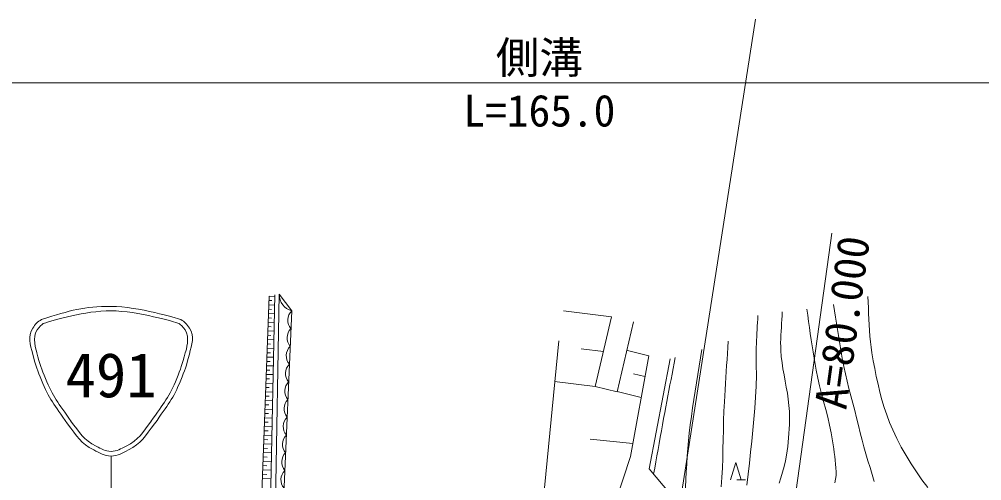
# Model space of a CAD drawing. Units: millimetres, scale not verified. Extents: x 40000 to 680000, y 20000 to 380000.
# Drawn here: x 179980 to 235278, y 315823 to 342371 of the extents above; entities that cross this region are included whole.
import ezdxf
from ezdxf.enums import TextEntityAlignment as Align

# ---------------------------------------------------------------- set-up
doc = ezdxf.new("R2010")
doc.units = ezdxf.units.MM
doc.header["$LTSCALE"] = 1000
for name, color, linetype, lineweight in [('M-BGD', 7, 'Continuous', 13), ('M-STR-HTXT', 7, 'Continuous', 13), ('M-STR-STRC', 7, 'Continuous', 13)]:
    doc.layers.add(name, color=color, linetype=linetype, lineweight=lineweight)
doc.styles.add('ＭＳ ゴシック', font='')
doc.styles.get('ＭＳ ゴシック').set_extended_font_data('MS Gothic')

msp = doc.modelspace()

# ---------------------------------------------------------------- linework, layer by layer
at = {"layer": 'M-BGD'}
for p, q in [((194332, 326438), (193571, 305935)), ((194673, 326524), (194229, 306335)), ((194335, 326439), (194671, 326426)), ((194558, 306288), (194917, 326549)), ((194917, 326549), (195632, 325592)), ((194313, 325939), (194660, 325927)), ((194323, 326189), (194494, 326183)), ((194285, 325190), (194465, 325183)), ((194295, 325440), (194649, 325427)), ((194304, 325690), (194479, 325683)), ((195632, 325592), (194799, 306220)), ((214012, 325260), (211244, 325602)), ((213065, 321242), (214012, 325260)), ((194267, 324690), (194450, 324683)), ((194276, 324940), (194638, 324927)), ((214330, 320943), (215277, 324962)), ((194248, 324191), (194435, 324184)), ((194258, 324440), (194627, 324427)), ((194230, 323691), (194420, 323684)), ((194239, 323941), (194616, 323927)), ((210165, 315413), (210987, 323864)), ((194211, 323191), (194405, 323184)), ((194221, 323441), (194605, 323427)), ((213538, 323251), (212265, 323408)), ((216143, 323019), (214918, 323322)), ((216143, 323019), (215100, 317220)), ((194183, 322442), (194583, 322427)), ((194193, 322692), (194391, 322684)), ((194202, 322941), (194594, 322927)), ((217368, 322842), (216167, 316516)), ((194165, 321942), (194572, 321927)), ((194174, 322192), (194376, 322184)), ((215923, 321818), (215274, 321978)), ((194146, 321443), (194561, 321427)), ((194156, 321692), (194361, 321685)), ((213065, 321242), (210740, 321529)), ((194128, 320943), (194550, 320927)), ((194137, 321193), (194346, 321185)), ((213065, 321242), (214330, 320943)), ((215704, 320617), (214333, 320956)), ((194100, 320193), (194317, 320185)), ((194109, 320443), (194539, 320427)), ((194119, 320693), (194332, 320685)), ((194082, 319694), (194302, 319686)), ((194091, 319944), (194528, 319927)), ((194063, 319194), (194287, 319186)), ((194072, 319444), (194517, 319427)), ((194044, 318694), (194273, 318686)), ((194054, 318944), (194506, 318927)), ((194026, 318195), (194258, 318186)), ((194035, 318445), (194495, 318427)), ((215235, 317972), (212786, 318220)), ((193998, 317445), (194473, 317428)), ((194007, 317695), (194243, 317686)), ((194017, 317945), (194484, 317928)), ((193980, 316946), (194462, 316928)), ((193989, 317195), (194228, 317187)), ((213284, 311760), (215100, 317220)), ((220852, 315878), (221152, 316878)), ((221152, 316878), (221452, 315878)), ((193961, 316446), (194451, 316428)), ((193970, 316696), (194213, 316687)), ((218913, 313252), (216167, 316516)), ((193942, 315946), (194440, 315928)), ((193952, 316196), (194199, 316187)), ((221202, 315878), (221702, 315878))]:
    msp.add_line(p, q, dxfattribs=at)
for points in [[(228725, 326421), (228746, 326096), (228764, 325772), (228779, 325447), (228793, 325121), (228809, 324796), (228827, 324472), (228851, 324148), (228881, 323824), (228919, 323502), (228969, 323181), (229047, 322730), (229131, 322277), (229220, 321826), (229318, 321376), (229425, 320928), (229543, 320484), (229674, 320044), (229820, 319610), (229982, 319182), (230162, 318761), (230401, 318259), (230657, 317765), (230931, 317279), (231220, 316802), (231525, 316334), (231844, 315876), (232177, 315427)], [(229094, 315786), (228989, 316183), (228869, 316580), (228742, 316976), (228616, 317371), (228499, 317766), (228400, 318161), (228301, 318587), (228197, 319011), (228090, 319434), (227980, 319856), (227869, 320279), (227758, 320701), (227651, 321124), (227546, 321548), (227448, 321974), (227356, 322400), (227286, 322753), (227221, 323108), (227159, 323462), (227101, 323818), (227045, 324174), (226990, 324530), (226935, 324886), (226881, 325242), (226825, 325598), (226768, 325953)], [(221785, 315565), (221854, 316199), (221925, 316832), (221995, 317465), (222063, 318099), (222127, 318733), (222187, 319367), (222240, 320001), (222285, 320637), (222320, 321272), (222327, 321475), (222331, 321677), (222331, 321880), (222329, 322082), (222326, 322285), (222323, 322488), (222320, 322690), (222318, 322893), (222318, 323096), (222321, 323298), (222326, 323501), (222333, 323704), (222342, 323907), (222352, 324110), (222362, 324313), (222373, 324516), (222384, 324719), (222395, 324922), (222405, 325125), (222415, 325328)], [(223642, 315679), (223740, 316001), (223834, 316323), (223921, 316646), (223997, 316972), (224058, 317301), (224096, 317550), (224130, 317799), (224159, 318048), (224183, 318299), (224203, 318550), (224218, 318801), (224228, 319052), (224232, 319304), (224231, 319555), (224225, 319806), (224202, 320159), (224163, 320511), (224111, 320862), (224050, 321212), (223985, 321561), (223920, 321911), (223857, 322261), (223803, 322611), (223760, 322963), (223733, 323316), (223726, 323538), (223725, 323760), (223730, 323982), (223739, 324203), (223751, 324425), (223766, 324647), (223781, 324869), (223795, 325091), (223809, 325313), (223819, 325534)], [(226843, 315701), (226884, 315912), (226905, 316126), (226910, 316344), (226902, 316563), (226883, 316784), (226858, 317006), (226830, 317226), (226800, 317445), (226774, 317662), (226712, 318121), (226630, 318576), (226534, 319029), (226427, 319480), (226312, 319930), (226194, 320380), (226076, 320829), (225962, 321279), (225857, 321731), (225764, 322185), (225701, 322535), (225641, 322884), (225585, 323235), (225531, 323586), (225480, 323937), (225429, 324288), (225379, 324640), (225329, 324991), (225278, 325343), (225225, 325694)], [(220314, 315476), (220349, 316018), (220375, 316561), (220394, 317105), (220408, 317649), (220420, 318193), (220432, 318737), (220446, 319281), (220464, 319824), (220489, 320368), (220508, 320716), (220529, 321063), (220551, 321411), (220574, 321759), (220598, 322106), (220622, 322454), (220647, 322801), (220671, 323149), (220695, 323496), (220718, 323844)], [(218181, 314111), (218209, 314556), (218234, 315001), (218258, 315447), (218281, 315893), (218305, 316338), (218331, 316783), (218360, 317229), (218393, 317673), (218431, 318118), (218475, 318562), (218531, 319045), (218593, 319528), (218661, 320010), (218733, 320492), (218809, 320973), (218886, 321454), (218965, 321935), (219042, 322416), (219119, 322897), (219192, 323378)], [(216425, 316199), (216489, 316554), (216553, 316909), (216617, 317264), (216680, 317620), (216744, 317975), (216808, 318330), (216873, 318686), (216937, 319041), (217002, 319396), (217067, 319751), (217126, 320067), (217186, 320384), (217245, 320700), (217305, 321016), (217365, 321332), (217425, 321648), (217486, 321964), (217546, 322280), (217606, 322596), (217666, 322913)]]:
    msp.add_lwpolyline(points, dxfattribs=at)
for centre, radius, start, end in [((195909, 326545), 992, 179.7637, 253.8143), ((196161, 325059), 751, 134.731, 220.3424), ((196117, 324039), 751, 134.731, 220.3424), ((196073, 323019), 751, 134.731, 220.3424), ((196029, 322000), 751, 134.731, 220.3424), ((195985, 320980), 751, 134.731, 220.3424), ((195942, 319961), 751, 134.731, 220.3424), ((195898, 318941), 751, 134.731, 220.3424), ((195854, 317921), 751, 134.731, 220.3424), ((195810, 316902), 751, 134.731, 220.3424), ((195766, 315882), 751, 134.731, 220.3424)]:
    msp.add_arc(centre, radius, start, end, dxfattribs=at)
at = {"layer": 'M-STR-HTXT'}
for p, q in [((213682, 287258), (222287, 342371)), ((136096, 338703), (283623, 338703)), ((219736, 280036), (226657, 330060))]:
    msp.add_line(p, q, dxfattribs=at)
at = {"layer": 'M-STR-STRC'}
msp.add_line((185256, 317245), (185256, 315245), dxfattribs=at)
for points, knots in [([(181256, 325102), (182955, 325631), (183666, 325857), (185256, 325850), (186845, 325844), (189017, 325175), (189256, 325102)], [0, 0, 0, 0, 1, 1, 1, 2, 2, 2, 2]), ([(181353, 324863), (182090, 325093), (183705, 325596), (185256, 325596), (186806, 325596), (188919, 324944), (189157, 324870)], [0, 0, 0, 0, 1, 1, 1, 2, 2, 2, 2]), ([(181256, 325102), (181019, 324955), (180907, 324833), (180756, 324602), (180435, 324112), (180621, 323677), (180756, 323102)], [0, 0, 0, 0, 1, 1, 1, 2, 2, 2, 2]), ([(181349, 324867), (181294, 324819), (181116, 324661), (181006, 324498), (180718, 324072), (180938, 323359), (180993, 323181)], [0, 0, 0, 0, 1, 1, 1, 2, 2, 2, 2]), ([(189159, 324870), (189215, 324821), (189395, 324663), (189506, 324498), (189794, 324071), (189573, 323358), (189518, 323179)], [0, 0, 0, 0, 1, 1, 1, 2, 2, 2, 2]), ([(189256, 325102), (189492, 324955), (189604, 324833), (189756, 324602), (190076, 324112), (189890, 323677), (189756, 323102)], [0, 0, 0, 0, 1, 1, 1, 2, 2, 2, 2]), ([(180756, 323102), (180936, 322403), (181023, 322174), (181256, 321602), (181684, 320547), (181993, 320192), (182756, 319102)], [0, 0, 0, 0, 1, 1, 1, 2, 2, 2, 2]), ([(180993, 323181), (181170, 322494), (181256, 322269), (181484, 321707), (181908, 320662), (182215, 320311), (182970, 319230)], [0, 0, 0, 0, 1, 1, 1, 2, 2, 2, 2]), ([(189518, 323181), (189341, 322494), (189255, 322269), (189027, 321707), (188603, 320662), (188296, 320311), (187541, 319230)], [0, 0, 0, 0, 1, 1, 1, 2, 2, 2, 2]), ([(189756, 323102), (189575, 322403), (189488, 322174), (189256, 321602), (188827, 320547), (188518, 320192), (187756, 319102)], [0, 0, 0, 0, 1, 1, 1, 2, 2, 2, 2]), ([(182756, 319102), (183305, 318375), (183515, 317973), (184256, 317602), (184626, 317416), (184841, 317245), (185256, 317245), (185670, 317245), (185885, 317416), (186256, 317602), (186996, 317973), (187206, 318375), (187756, 319102)], [0, 0, 0, 0, 1, 1, 1, 2, 2, 2, 3, 3, 3, 4, 4, 4, 4]), ([(182932, 319279), (183467, 318571), (183667, 318171), (184392, 317818), (184714, 317662), (184898, 317511), (185256, 317511), (185613, 317511), (185797, 317662), (186119, 317818), (186844, 318171), (187044, 318571), (187579, 319279)], [0, 0, 0, 0, 1, 1, 1, 2, 2, 2, 3, 3, 3, 4, 4, 4, 4])]:
    msp.add_open_spline(points, degree=3, knots=knots, dxfattribs=at)

# ---------------------------------------------------------------- texts
at = {"layer": 'M-STR-HTXT', "style": 'ＭＳ ゴシック'}
for s, p in [('側溝', (209859, 338703)), ('L=165.0', (209864, 335649))]:
    msp.add_text(s, height=1833, dxfattribs=at).set_placement(p, align=Align.BOTTOM_CENTER)
msp.add_text('A=80.000', height=1833, rotation=82.124, dxfattribs=at).set_placement((227267, 324936), align=Align.MIDDLE_CENTER)
at = {"layer": 'M-STR-STRC', "style": 'ＭＳ ゴシック'}
msp.add_text('491', height=2566, dxfattribs=at).set_placement((185256, 319852), align=Align.BOTTOM_CENTER)

doc.saveas('drawing.dxf')
